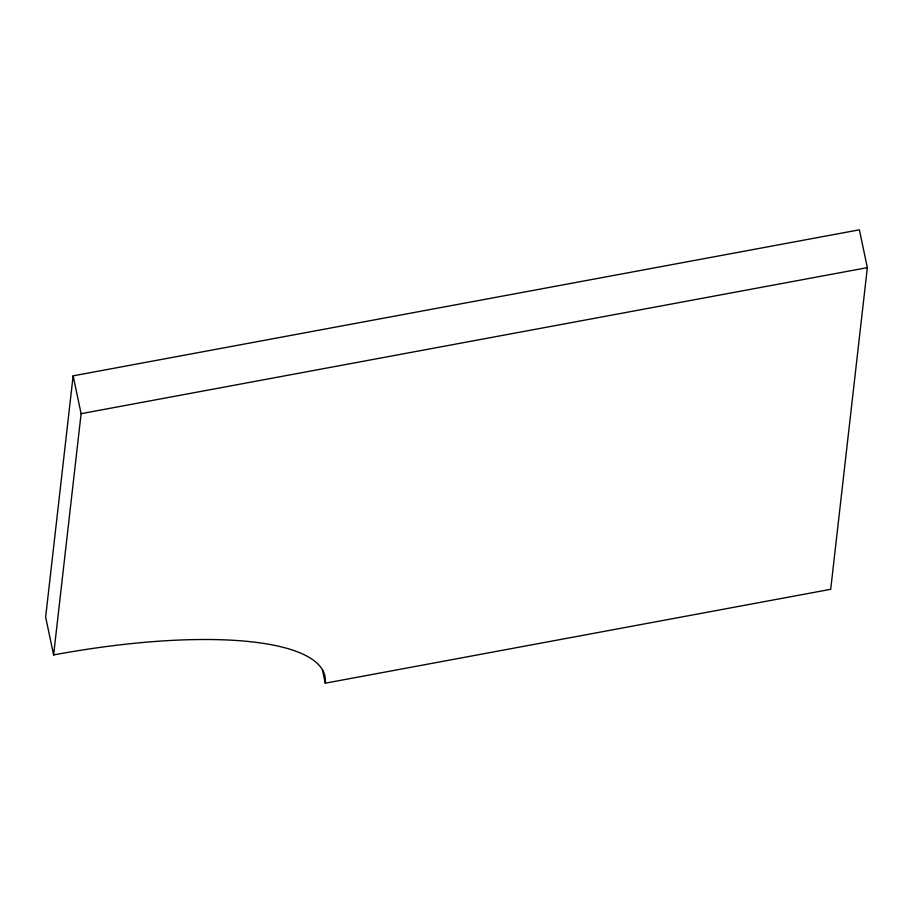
<?xml version="1.0" encoding="UTF-8"?>
<svg xmlns="http://www.w3.org/2000/svg" width="913" height="913" viewBox="0 0 913 913"><rect width="100%" height="100%" fill="white"/><g stroke="black" fill="none" stroke-linecap="round" stroke-linejoin="round"><path stroke-width="1.37" d="M73.131 375.848L45.65 617.097L53.616 654.929A286.659 77.103 -11.9 0 1 325.256 683.186L830.704 589.307L867.35 267.635L859.384 229.814L73.131 375.848L81.109 413.68L53.616 654.929M81.109 413.68L867.35 267.635M322.415 669.674L325.256 683.186"/></g></svg>
